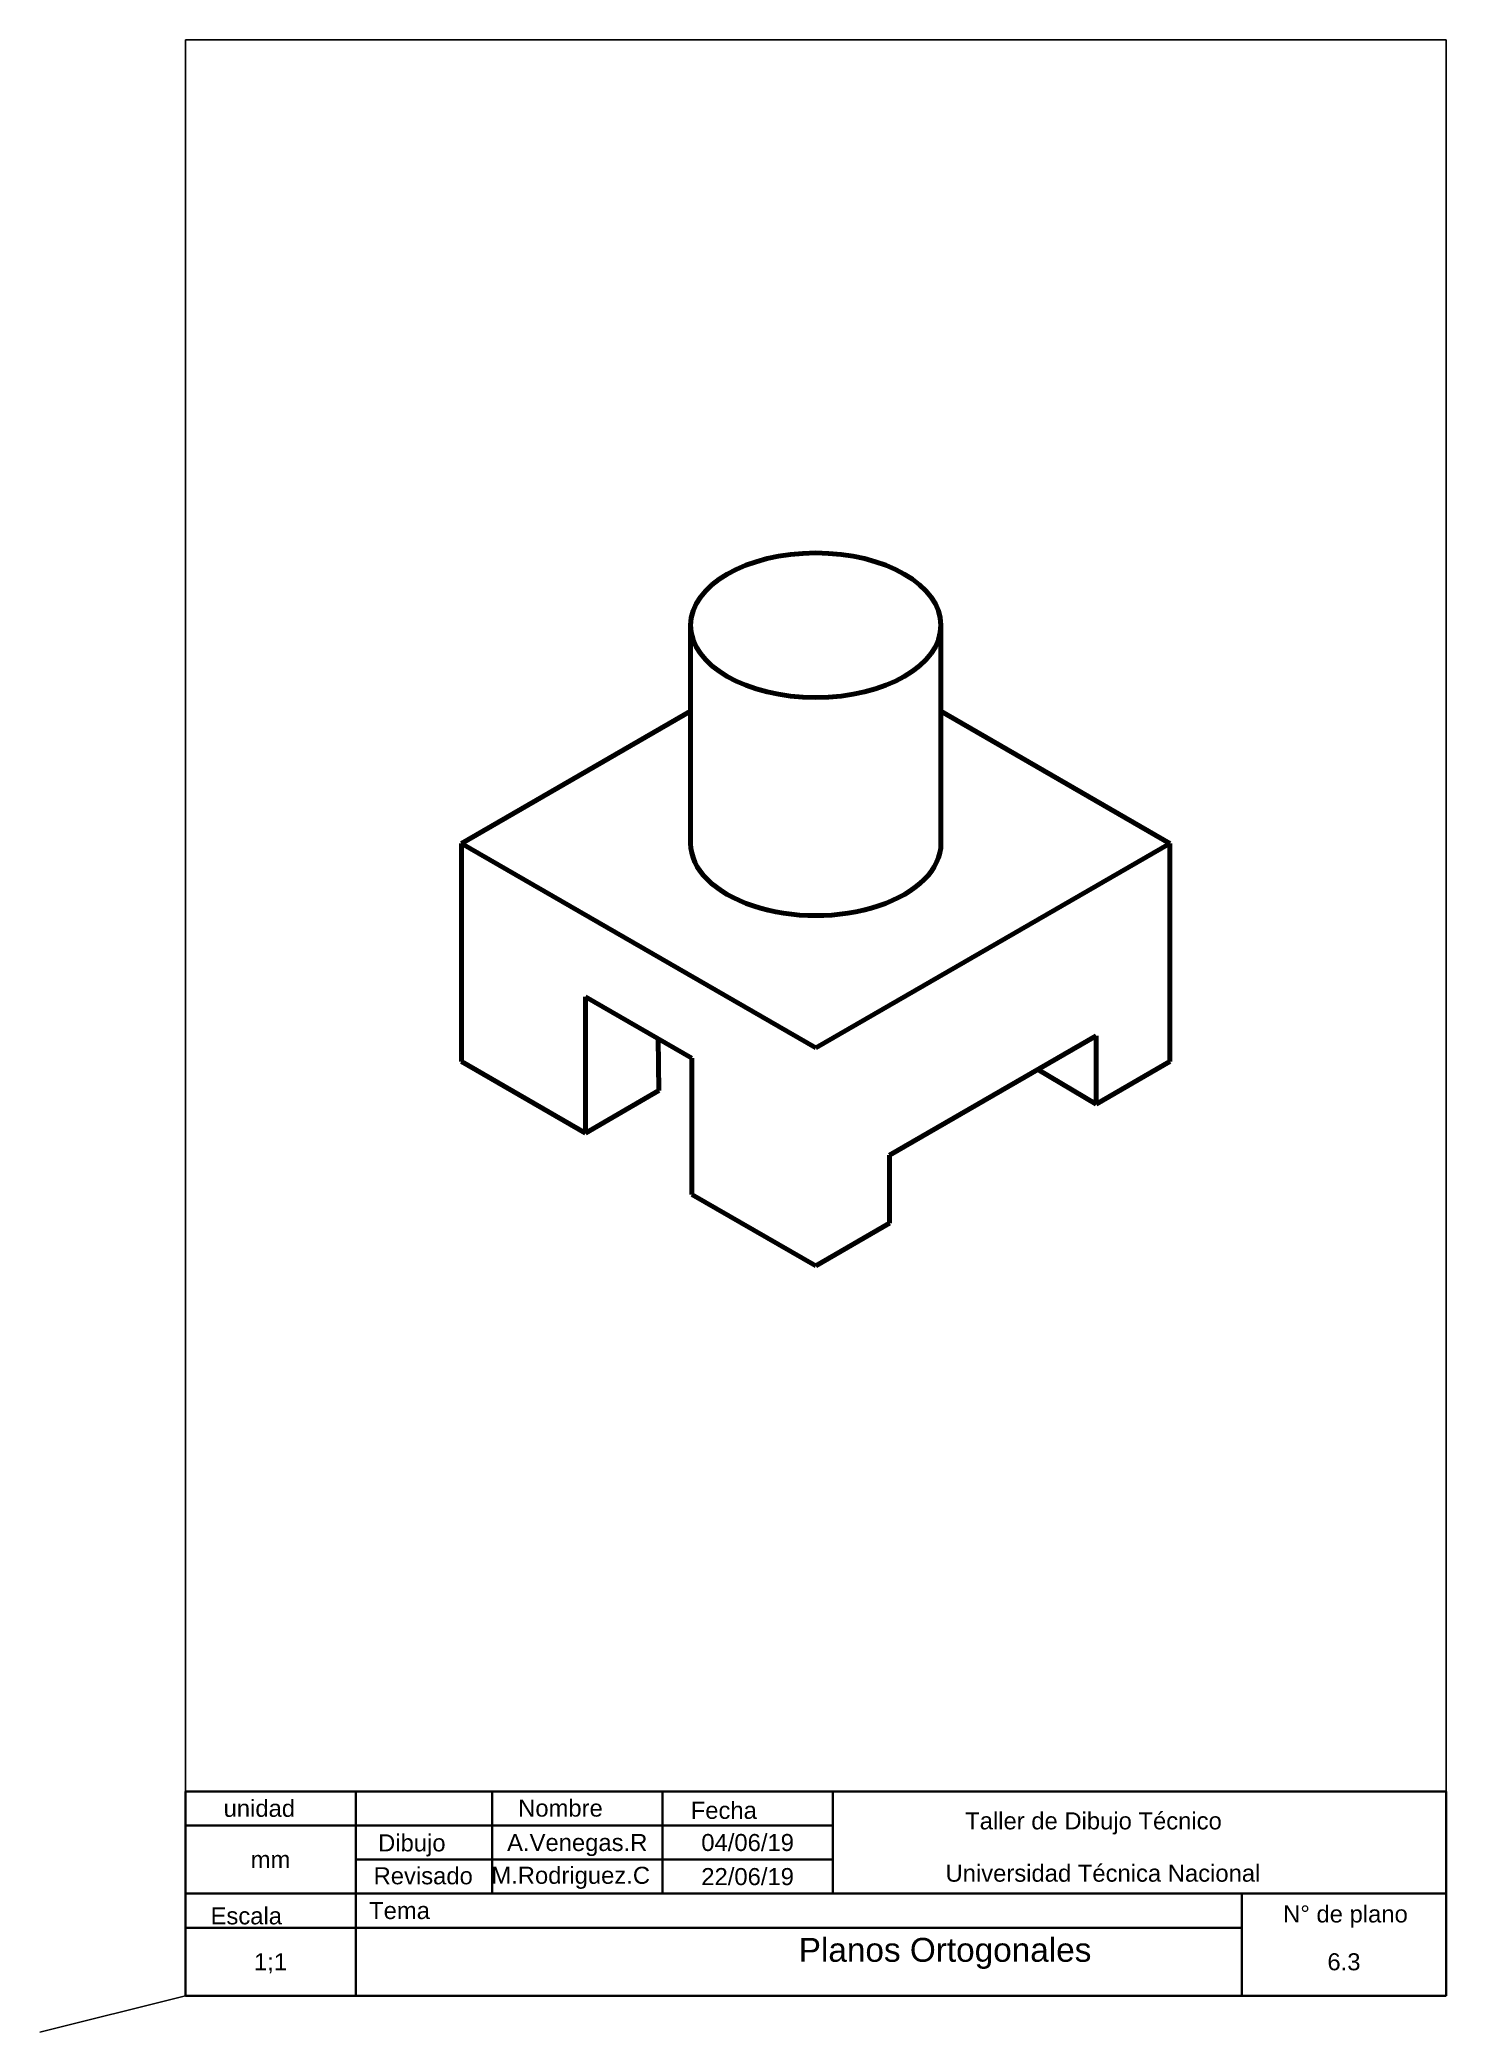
# Paper-space layout 'Presentación1' of a CAD drawing. Header units: millimetres. Extents: x 0 to 206, y 1 to 293.
import ezdxf
from ezdxf.enums import TextEntityAlignment as Align

# ---------------------------------------------------------------- set-up
doc = ezdxf.new("R2010")
doc.units = ezdxf.units.MM
doc.layers.add('CajetinAtributos', color=164, linetype='Continuous')
doc.layers.add('CajetinTexto', color=20, linetype='Continuous')
doc.layers.add('CajetinLine', color=82, linetype='Continuous', lineweight=35)
doc.styles.get("Standard").update_dxf_attribs({"font": 'arial.ttf'})

# ---------------------------------------------------------------- blocks, each defined once
blk = doc.blocks.new('tarea 3 A')
at = {"layer": 'CajetinLine'}
for p, q in [((-185, 30), (-185, 15)), ((-185, 30), (-160, 30)), ((-160, 30), (-140, 30)), ((-160, 30), (-160, 15)), ((-140, 30), (-115, 30)), ((-140, 30), (-140, 15)), ((-115, 30), (-90, 30)), ((-115, 30), (-115, 15)), ((-90, 30), (-90, 25)), ((-90, 30), (0, 30)), ((0, 15), (0, 30)), ((-90, 25), (-185, 25)), ((-90, 25), (-90, 15)), ((-90, 25), (-90, 20)), ((-90, 20), (-160, 20)), ((-185, 15), (-185, 0)), ((-90, 15), (-185, 15)), ((-160, 15), (-160, 10)), ((0, 15), (-90, 15)), ((-30, 0), (-30, 15)), ((0, 0), (0, 15)), ((-160, 10), (-185, 10)), ((-160, 10), (-160, 0)), ((-160, 10), (-30, 10)), ((-185, 0), (0, 0)), ((0, 0), (-30, 0))]:
    blk.add_line(p, q, dxfattribs=at)
at = {"layer": 'CajetinAtributos'}
for tag, p in [('XNOMDB', (-127.5, 22.5)), ('XFEDIBU', (-102.5, 22.5)), ('XUNI', (-172.5, 20)), ('XNOMREV', (-128.46, 17.69)), ('XFECREV', (-102.5, 17.5)), ('XECS', (-172.5, 5)), ('XNUMPLA', (-15, 5))]:
    blk.add_attdef(tag, text='', height=2.5, dxfattribs=at).set_placement(p, align=Align.MIDDLE_CENTER)
blk.add_attdef('XTEMA', (-95, 5), '', height=3.5, dxfattribs=at)
at = {"layer": 'CajetinTexto', "char_height": 2.5, "attachment_point": 4}
for s, width, insert in [('unidad', 16.2289, (-179.39, 27.5)), ('Nombre', 16.3068, (-136.17, 27.53)), ('Fecha', 15.3788, (-110.85, 27.2)), ('Taller de Dibujo Técnico', 54.6515, (-70.58, 25.3)), ('Dibujo', 13.9205, (-156.72, 22.07)), ('Revisado', 14.3182, (-157.38, 17.6)), ('Universidad Técnica Nacional', 45.1353, (-73.46, 17.98)), ('Escala', 12.8909, (-181.3, 11.72)), ('Tema', 15.5114, (-158.04, 12.5)), ('N° de plano', 17.5044, (-23.92, 11.64))]:
    blk.add_mtext_dynamic_manual_height_columns(s, width=width, gutter_width=12.5, heights=[0], dxfattribs=dict(at, insert=insert))

psp = doc.layouts.new('Presentación1')

# ---------------------------------------------------------------- linework, layer by layer
for p, q in [((21.47, 5.85), (21.47, 292.85)), ((21.47, 292.85), (206.47, 292.85)), ((206.47, 292.85), (206.47, 5.85)), ((0.12, 0.52), (21.47, 5.85)), ((206.47, 5.85), (21.47, 5.85))]:
    psp.add_line(p, q)
at = {"lineweight": 211}
for p, q in [((95.59, 206.95), (95.59, 174.95)), ((132.34, 206.95), (132.34, 174.95)), ((95.59, 194.35), (62, 174.95)), ((165.93, 174.95), (132.34, 194.35)), ((113.97, 144.95), (62, 174.95)), ((62, 174.95), (62, 142.95)), ((165.93, 174.95), (113.97, 144.95)), ((165.93, 142.95), (165.93, 174.95)), ((80.19, 132.45), (80.19, 152.45)), ((80.19, 152.45), (95.78, 143.45)), ((90.96, 138.67), (90.84, 146.3)), ((124.79, 129.2), (155.1, 146.7)), ((155.1, 146.7), (155.1, 136.7)), ((95.78, 143.45), (95.78, 123.45)), ((62, 142.95), (80.19, 132.45)), ((155.1, 136.7), (146.53, 141.75)), ((155.1, 136.7), (165.93, 142.95)), ((80.19, 132.45), (90.96, 138.67)), ((124.79, 119.2), (124.79, 129.2)), ((95.78, 123.45), (113.97, 112.95)), ((113.97, 112.95), (124.79, 119.2))]:
    psp.add_line(p, q, dxfattribs=at)
psp.add_ellipse((113.97, 206.95), major_axis=(-18.37, 0), ratio=0.57735, dxfattribs=at)
psp.add_ellipse((113.97, 174.95), major_axis=(-18.37, 0), ratio=0.57735, start_param=0, end_param=3.141593, dxfattribs=at)

# ---------------------------------------------------------------- block references
at = {"layer": 'CajetinAtributos'}
psp.add_blockref('tarea 3 A', (206.47, 5.85), dxfattribs=at).add_auto_attribs({'XUNI': 'mm', 'XNOMDB': 'A.Venegas.R', 'XNOMREV': 'M.Rodriguez.C', 'XFEDIBU': '04/06/19', 'XFECREV': '22/06/19', 'XTEMA': 'Planos Ortogonales', 'XECS': '1;1', 'XNUMPLA': '6.3'})

doc.saveas('drawing.dxf')
